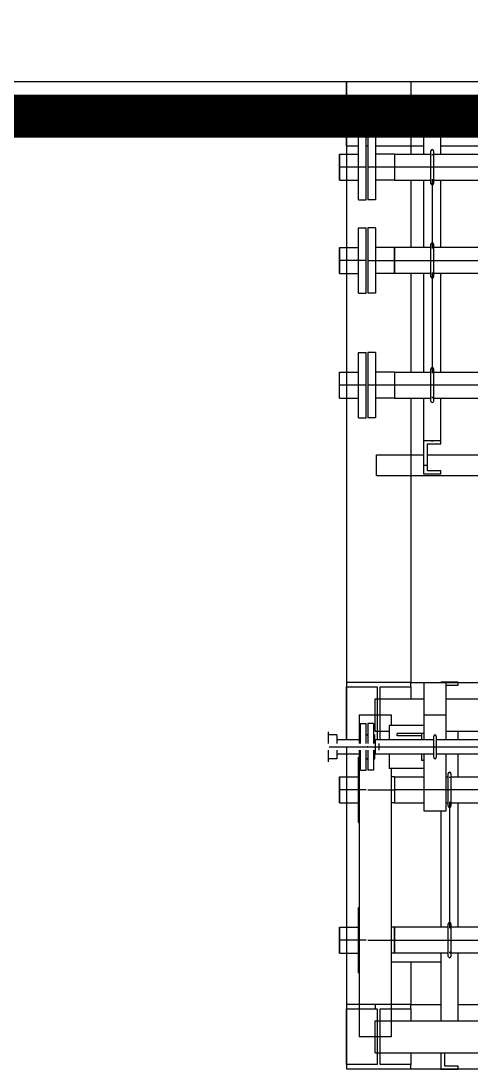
# Model space of a CAD drawing. Header units: inches. Extents: x 517790 to 538444, y 301815 to 302461.
# Drawn here: x 517885.592 to 517886.676, y 302345.551 to 302348.078 of the extents above; entities that cross this region are included whole.
import ezdxf

# ---------------------------------------------------------------- set-up
doc = ezdxf.new("R2010")
doc.units = ezdxf.units.IN
doc.header["$MEASUREMENT"] = 0
doc.linetypes.add('BLAST PROOF PARTITION-EMBED 1_DWG$0$DIVIDE2', pattern=[0.625, 0.25, -0.125, 0, -0.125, 0, -0.125])
doc.layers.add('Layout', color=6, linetype='Continuous', lineweight=15)
for name, color, linetype in [('电气-接地设计-接地线', 3, '接地线'), ('硅胶总平面底图 工艺装置区', 253, 'Continuous'), ('硅胶总平面底图0804', 253, 'Continuous')]:
    doc.layers.add(name, color=color, linetype=linetype)
doc.styles.add('EESLTYPE', font='TXT.shx')
doc.linetypes.add('接地线', pattern='A,500,["/",EESLTYPE,S=200,R=0,X=0,Y=-100],-200,60,-200', length=960)

msp = doc.modelspace()

# ---------------------------------------------------------------- linework, layer by layer
at = {"layer": 'Layout', "color": 9, "lineweight": -3}
msp.add_arc((517885.3168, 302344.7463), 11.9999, 0, 86.22389, dxfattribs=at)
at = {"layer": '电气-接地设计-接地线', "color": 1, "linetype": '接地线', "ltscale": 0.005, "const_width": 0.1033}
msp.add_lwpolyline([(517876.8497, 302347.8488), (517889.9277, 302347.8488)], dxfattribs=at)
at = {"layer": '硅胶总平面底图 工艺装置区', "linetype": 'BLAST PROOF PARTITION-EMBED 1_DWG$0$DIVIDE2', "lineweight": -3, "ltscale": 400}
msp.add_line((517871.7027, 302347.9323), (517894.8488, 302347.9323), dxfattribs=at)
at = {"layer": '硅胶总平面底图 工艺装置区', "color": 253, "linetype": 'Continuous', "lineweight": -3}
for p, q in [((517886.3758, 302347.9323), (517886.5308, 302347.9323)), ((517886.3758, 302347.9323), (517886.3758, 302347.7568)), ((517886.3758, 302347.7773), (517886.3758, 302347.9323)), ((517886.3758, 302347.9323), (517888.7357, 302347.9323)), ((517886.5308, 302347.9323), (517886.5308, 302347.7568)), ((517886.6035, 302347.8942), (517886.5615, 302347.8942)), ((517886.5615, 302347.8942), (517886.5615, 302347.8155)), ((517886.5708, 302347.887), (517886.6035, 302347.887)), ((517886.5708, 302347.8226), (517886.5708, 302347.887)), ((517886.6035, 302347.887), (517886.6035, 302347.8942)), ((517886.4048, 302347.7257), (517886.4048, 302347.8044)), ((517886.4048, 302347.8044), (517886.4229, 302347.8044)), ((517886.4229, 302347.7257), (517886.4229, 302347.8044)), ((517886.4275, 302347.8044), (517886.4275, 302347.7257)), ((517886.4456, 302347.8044), (517886.4275, 302347.8044)), ((517886.4456, 302347.8044), (517886.4456, 302347.7257)), ((517886.5615, 302347.8155), (517886.5815, 302347.8155)), ((517886.5615, 302347.8155), (517886.5615, 302347.7568)), ((517886.5615, 302347.8155), (517886.5815, 302347.8155)), ((517886.6035, 302347.8226), (517886.5708, 302347.8226)), ((517886.5835, 302347.8155), (517886.6035, 302347.8155)), ((517886.5835, 302347.8155), (517886.6035, 302347.8155)), ((517886.6035, 302347.8155), (517886.6035, 302347.8226)), ((517886.6035, 302347.7568), (517886.6035, 302347.8155)), ((517886.3758, 302347.7773), (517886.4048, 302347.7773)), ((517886.4229, 302347.7773), (517886.4275, 302347.7773)), ((517886.4456, 302347.7773), (517886.5615, 302347.7773)), ((517886.6035, 302347.7773), (517887.3202, 302347.7773)), ((517886.3589, 302347.7257), (517886.3589, 302347.7568)), ((517886.3589, 302347.7568), (517886.4048, 302347.7568)), ((517886.3589, 302347.7568), (517886.3589, 302347.6945)), ((517886.3758, 302347.7568), (517886.3758, 302347.6945)), ((517886.4915, 302347.7568), (517886.4456, 302347.7568)), ((517886.4915, 302347.7568), (517886.4915, 302347.7257)), ((517886.4915, 302347.7568), (517886.4915, 302347.6945)), ((517886.4915, 302347.7568), (517886.5794, 302347.7568)), ((517886.5794, 302347.6864), (517886.5794, 302347.7649)), ((517886.5825, 302347.7568), (517886.5825, 302347.7544)), ((517886.5825, 302347.7568), (517886.5825, 302347.7544)), ((517886.5856, 302347.7649), (517886.5856, 302347.6864)), ((517886.5856, 302347.7568), (517887.0331, 302347.7568)), ((517886.4229, 302347.7257), (517886.3589, 302347.7257)), ((517886.3589, 302347.6945), (517886.3589, 302347.7257)), ((517886.4048, 302347.6469), (517886.4048, 302347.7257)), ((517886.4229, 302347.6469), (517886.4229, 302347.7257)), ((517886.4915, 302347.7257), (517886.4275, 302347.7257)), ((517886.4275, 302347.7257), (517886.4275, 302347.6469)), ((517886.4456, 302347.7257), (517886.4456, 302347.6469)), ((517886.4915, 302347.7257), (517886.4915, 302347.6945)), ((517886.5794, 302347.7257), (517886.4915, 302347.7257)), ((517886.5856, 302347.7257), (517886.5794, 302347.7257)), ((517887.0331, 302347.7257), (517886.5856, 302347.7257)), ((517886.3589, 302347.6945), (517886.4048, 302347.6945)), ((517886.3758, 302347.6945), (517886.3758, 302347.5325)), ((517886.4915, 302347.6945), (517886.4456, 302347.6945)), ((517886.4915, 302347.6945), (517886.5794, 302347.6945)), ((517886.5308, 302347.6945), (517886.5308, 302347.5325)), ((517886.5615, 302347.6945), (517886.5615, 302347.5325)), ((517886.5825, 302347.697), (517886.5825, 302347.6945)), ((517886.5825, 302347.697), (517886.5825, 302347.53)), ((517886.5856, 302347.6945), (517887.0331, 302347.6945)), ((517886.6035, 302347.5325), (517886.6035, 302347.6945)), ((517886.4048, 302347.6469), (517886.4229, 302347.6469)), ((517886.4456, 302347.6469), (517886.4275, 302347.6469)), ((517886.4048, 302347.5013), (517886.4048, 302347.58)), ((517886.4048, 302347.58), (517886.4229, 302347.58)), ((517886.4229, 302347.5013), (517886.4229, 302347.58)), ((517886.4275, 302347.58), (517886.4275, 302347.5013)), ((517886.4456, 302347.58), (517886.4275, 302347.58)), ((517886.4456, 302347.58), (517886.4456, 302347.5013)), ((517886.3589, 302347.5325), (517886.3589, 302347.4701)), ((517886.3589, 302347.5013), (517886.3589, 302347.5325)), ((517886.3589, 302347.5325), (517886.4048, 302347.5325)), ((517886.3758, 302347.5325), (517886.3758, 302347.4701)), ((517886.4915, 302347.5325), (517886.4456, 302347.5325)), ((517886.4915, 302347.4701), (517886.4915, 302347.5325)), ((517886.5794, 302347.5325), (517886.4915, 302347.5325)), ((517886.4915, 302347.5325), (517886.4915, 302347.5013)), ((517886.5794, 302347.462), (517886.5794, 302347.5406)), ((517886.5825, 302347.5325), (517886.5825, 302347.53)), ((517886.5856, 302347.5406), (517886.5856, 302347.462)), ((517887.2271, 302347.5325), (517886.5856, 302347.5325)), ((517886.4229, 302347.5013), (517886.3589, 302347.5013)), ((517886.3589, 302347.4701), (517886.3589, 302347.5013)), ((517886.4048, 302347.4226), (517886.4048, 302347.5013)), ((517886.4229, 302347.4226), (517886.4229, 302347.5013)), ((517886.4275, 302347.5013), (517886.4915, 302347.5013)), ((517886.4275, 302347.5013), (517886.4275, 302347.4226)), ((517886.4456, 302347.5013), (517886.4456, 302347.4226)), ((517886.4915, 302347.5013), (517886.5794, 302347.5013)), ((517886.4915, 302347.5013), (517886.4915, 302347.4701)), ((517886.5794, 302347.5013), (517886.5856, 302347.5013)), ((517886.5856, 302347.5013), (517887.2271, 302347.5013)), ((517886.3589, 302347.4701), (517886.4048, 302347.4701)), ((517886.3758, 302347.4701), (517886.3758, 302347.2325)), ((517886.4915, 302347.4701), (517886.4456, 302347.4701)), ((517886.5794, 302347.4701), (517886.4915, 302347.4701)), ((517886.5308, 302347.4701), (517886.5308, 302347.2325)), ((517886.5615, 302347.4701), (517886.5615, 302347.2325)), ((517886.5825, 302347.4726), (517886.5825, 302347.4701)), ((517886.5825, 302347.4726), (517886.5825, 302347.2301)), ((517887.2271, 302347.4701), (517886.5856, 302347.4701)), ((517886.6035, 302347.2325), (517886.6035, 302347.4701)), ((517886.4048, 302347.4226), (517886.4229, 302347.4226)), ((517886.4456, 302347.4226), (517886.4275, 302347.4226)), ((517886.4048, 302347.2014), (517886.4048, 302347.2801)), ((517886.4048, 302347.2801), (517886.4229, 302347.2801)), ((517886.4229, 302347.2014), (517886.4229, 302347.2801)), ((517886.4275, 302347.2801), (517886.4275, 302347.2014)), ((517886.4456, 302347.2801), (517886.4275, 302347.2801)), ((517886.4456, 302347.2801), (517886.4456, 302347.2014)), ((517886.3589, 302347.1702), (517886.3589, 302347.2325)), ((517886.3589, 302347.2014), (517886.3589, 302347.2325)), ((517886.3589, 302347.2325), (517886.4048, 302347.2325)), ((517886.3758, 302347.2325), (517886.3758, 302347.1702)), ((517886.4915, 302347.2325), (517886.4456, 302347.2325)), ((517886.4915, 302347.2325), (517886.4915, 302347.1702)), ((517886.4915, 302347.2325), (517886.5794, 302347.2325)), ((517886.4915, 302347.2325), (517886.4915, 302347.2014)), ((517886.5794, 302347.1621), (517886.5794, 302347.2406)), ((517886.5825, 302347.2325), (517886.5825, 302347.2301)), ((517886.5856, 302347.2406), (517886.5856, 302347.1621)), ((517886.5856, 302347.2325), (517887.3919, 302347.2325)), ((517886.4229, 302347.2014), (517886.3589, 302347.2014)), ((517886.3589, 302347.1702), (517886.3589, 302347.2014)), ((517886.4048, 302347.1226), (517886.4048, 302347.2014)), ((517886.4229, 302347.1226), (517886.4229, 302347.2014)), ((517886.4915, 302347.2014), (517886.4275, 302347.2014)), ((517886.4275, 302347.2014), (517886.4275, 302347.1226)), ((517886.4456, 302347.2014), (517886.4456, 302347.1226)), ((517886.5794, 302347.2014), (517886.4915, 302347.2014)), ((517886.4915, 302347.2014), (517886.4915, 302347.1702)), ((517886.5856, 302347.2014), (517886.5794, 302347.2014)), ((517887.3919, 302347.2014), (517886.5856, 302347.2014)), ((517886.3589, 302347.1702), (517886.4048, 302347.1702)), ((517886.3758, 302347.1702), (517886.3758, 302346.4857)), ((517886.4915, 302347.1702), (517886.4456, 302347.1702)), ((517886.4915, 302347.1702), (517886.5794, 302347.1702)), ((517886.5308, 302347.1702), (517886.5308, 302346.4857)), ((517886.5615, 302347.1702), (517886.5615, 302347.0669)), ((517886.5825, 302347.1727), (517886.5825, 302347.1702)), ((517886.5825, 302347.1727), (517886.5825, 302347.1702)), ((517886.5856, 302347.1702), (517887.3919, 302347.1702)), ((517886.6035, 302347.0669), (517886.6035, 302347.1702)), ((517886.4048, 302347.1226), (517886.4229, 302347.1226)), ((517886.4456, 302347.1226), (517886.4275, 302347.1226)), ((517886.5615, 302347.0669), (517886.5615, 302346.9881)), ((517886.5815, 302347.0669), (517886.5615, 302347.0669)), ((517886.5815, 302347.0669), (517886.5615, 302347.0669)), ((517886.5708, 302346.9953), (517886.5708, 302347.0597)), ((517886.5708, 302347.0597), (517886.6035, 302347.0597)), ((517886.6035, 302347.0669), (517886.5835, 302347.0669)), ((517886.6035, 302347.0669), (517886.5835, 302347.0669)), ((517886.6035, 302347.0597), (517886.6035, 302347.0669)), ((517886.4485, 302346.9836), (517886.4485, 302347.0332)), ((517886.4485, 302347.0332), (517886.5615, 302347.0332)), ((517886.5708, 302347.0332), (517886.9302, 302347.0332)), ((517886.5615, 302347.0084), (517886.5708, 302347.0084)), ((517886.6035, 302346.9953), (517886.5708, 302346.9953)), ((517886.6035, 302346.9881), (517886.6035, 302346.9953)), ((517886.4485, 302346.9836), (517886.9269, 302346.9836)), ((517886.5615, 302346.9881), (517886.6035, 302346.9881)), ((517886.3758, 302346.4857), (517886.3758, 302346.4753)), ((517886.5308, 302346.4857), (517886.3758, 302346.4857)), ((517886.3758, 302346.4753), (517886.4497, 302346.4753)), ((517886.3758, 302346.4753), (517886.3758, 302346.3479)), ((517886.3758, 302346.3479), (517886.3758, 302346.4753)), ((517886.4497, 302346.4753), (517886.4497, 302346.3479)), ((517886.4569, 302346.4753), (517886.5308, 302346.4753)), ((517886.4569, 302346.3479), (517886.4569, 302346.4753)), ((517886.5308, 302346.4753), (517886.5308, 302346.4857)), ((517886.5308, 302346.4857), (517886.5634, 302346.4857)), ((517886.5308, 302346.4753), (517886.5308, 302346.4463)), ((517886.5634, 302346.3479), (517886.5634, 302346.4857)), ((517886.5634, 302346.4857), (517886.615, 302346.4857)), ((517886.6033, 302346.4863), (517886.6033, 302346.4857)), ((517886.6233, 302346.4863), (517886.6033, 302346.4863)), ((517886.615, 302346.4857), (517886.615, 302346.3479)), ((517886.615, 302346.4857), (517886.6453, 302346.4857)), ((517886.615, 302346.4791), (517886.6453, 302346.4791)), ((517886.6453, 302346.4863), (517886.6254, 302346.4863)), ((517886.6453, 302346.4791), (517886.6453, 302346.4863)), ((517886.6453, 302346.4857), (517886.9269, 302346.4857)), ((517886.4449, 302346.3688), (517886.4449, 302346.4463)), ((517886.4449, 302346.4463), (517886.5634, 302346.4463)), ((517886.615, 302346.4463), (517888.1134, 302346.4463)), ((517886.4061, 302346.4076), (517886.4836, 302346.4076)), ((517886.4061, 302346.4076), (517886.4061, 302346.3479)), ((517886.4097, 302346.3384), (517886.4097, 302346.3865)), ((517886.4097, 302346.3865), (517886.4229, 302346.3865)), ((517886.4229, 302346.3384), (517886.4229, 302346.3865)), ((517886.4275, 302346.3865), (517886.4275, 302346.3384)), ((517886.4407, 302346.3865), (517886.4275, 302346.3865)), ((517886.4407, 302346.3865), (517886.4407, 302346.3384)), ((517886.4836, 302346.4076), (517886.4836, 302346.3818)), ((517886.5634, 302346.4076), (517886.615, 302346.4076)), ((517886.3324, 302346.3487), (517886.3324, 302346.3668)), ((517886.4449, 302346.3688), (517886.4786, 302346.3688)), ((517886.4786, 302346.3818), (517886.4786, 302346.3479)), ((517886.5634, 302346.3818), (517886.4786, 302346.3818)), ((517886.5572, 302346.3632), (517886.4983, 302346.3632)), ((517886.4983, 302346.357), (517886.4983, 302346.3632)), ((517886.5634, 302346.3632), (517886.5572, 302346.3632)), ((517886.5572, 302346.3479), (517886.5572, 302346.3632)), ((517886.5572, 302346.357), (517886.5572, 302346.3632)), ((517886.5634, 302346.3479), (517886.5634, 302346.3632)), ((517886.615, 302346.3688), (517888.0286, 302346.3688)), ((517886.6453, 302346.3479), (517886.6453, 302346.3688)), ((517886.3524, 302346.3594), (517886.3324, 302346.3594)), ((517886.3324, 302346.3384), (517886.3324, 302346.3487)), ((517886.3524, 302346.3594), (517886.3524, 302346.3384)), ((517886.4066, 302346.3479), (517886.3524, 302346.3479)), ((517886.4066, 302346.3594), (517886.4066, 302346.3384)), ((517886.4097, 302346.3594), (517886.4066, 302346.3594)), ((517886.4229, 302346.3594), (517886.4275, 302346.3594)), ((517886.4275, 302346.3594), (517886.4229, 302346.3594)), ((517886.4407, 302346.3594), (517886.4438, 302346.3594)), ((517886.4438, 302346.3384), (517886.4438, 302346.3594)), ((517886.5861, 302346.3479), (517886.4438, 302346.3479)), ((517886.4449, 302346.3479), (517886.4449, 302346.3134)), ((517886.4542, 302346.3384), (517886.4542, 302346.3307)), ((517886.5572, 302346.357), (517886.4983, 302346.357)), ((517886.5861, 302346.3048), (517886.5861, 302346.3565)), ((517886.5923, 302346.3565), (517886.5923, 302346.3048)), ((517888.1361, 302346.3479), (517886.5923, 302346.3479)), ((517886.3324, 302346.3126), (517886.3324, 302346.3229)), ((517886.3324, 302346.2946), (517886.3324, 302346.3126)), ((517886.3343, 302346.3307), (517886.4247, 302346.3307)), ((517886.3524, 302346.3229), (517886.3524, 302346.3019)), ((517886.4066, 302346.3134), (517886.3524, 302346.3134)), ((517886.3758, 302346.3307), (517886.3758, 302346.3134)), ((517886.3758, 302346.3134), (517886.3758, 302346.2585)), ((517886.4061, 302346.3134), (517886.4061, 302345.6328)), ((517886.4066, 302346.3229), (517886.4066, 302346.3019)), ((517886.4097, 302346.2749), (517886.4097, 302346.3229)), ((517886.4229, 302346.3307), (517886.4247, 302346.3307)), ((517886.4229, 302346.2749), (517886.4229, 302346.3229)), ((517886.4275, 302346.3307), (517886.4257, 302346.3307)), ((517886.4257, 302346.3307), (517886.4542, 302346.3307)), ((517886.4275, 302346.3229), (517886.4275, 302346.2749)), ((517886.4407, 302346.3229), (517886.4407, 302346.2749)), ((517886.4438, 302346.3019), (517886.4438, 302346.3229)), ((517886.5861, 302346.3134), (517886.4438, 302346.3134)), ((517886.4542, 302346.3307), (517886.4542, 302346.3229)), ((517886.4542, 302346.3307), (517886.5861, 302346.3307)), ((517886.4786, 302346.3134), (517886.4786, 302346.2785)), ((517886.5572, 302346.2981), (517886.5572, 302346.3134)), ((517886.5634, 302346.2981), (517886.5634, 302346.3134)), ((517886.5634, 302346.1757), (517886.5634, 302346.3134)), ((517886.5861, 302346.3307), (517886.5923, 302346.3307)), ((517886.5923, 302346.3307), (517888.1361, 302346.3307)), ((517888.1361, 302346.3134), (517886.5923, 302346.3134)), ((517886.615, 302346.3134), (517886.615, 302346.1757)), ((517886.6453, 302346.2585), (517886.6453, 302346.3134)), ((517886.3524, 302346.3019), (517886.3324, 302346.3019)), ((517886.4048, 302346.2273), (517886.4048, 302346.3061)), ((517886.4048, 302346.3061), (517886.4061, 302346.3061)), ((517886.4097, 302346.3019), (517886.4066, 302346.3019)), ((517886.4229, 302346.3019), (517886.4275, 302346.3019)), ((517886.4275, 302346.3019), (517886.4229, 302346.3019)), ((517886.4407, 302346.3019), (517886.4438, 302346.3019)), ((517886.5634, 302346.2981), (517886.5572, 302346.2981)), ((517886.4097, 302346.2749), (517886.4229, 302346.2749)), ((517886.4407, 302346.2749), (517886.4275, 302346.2749)), ((517886.5634, 302346.2785), (517886.4786, 302346.2785)), ((517886.4836, 302346.2785), (517886.4836, 302345.6328)), ((517886.6212, 302346.1881), (517886.6212, 302346.2666)), ((517886.6274, 302346.2666), (517886.6274, 302346.1881)), ((517886.3589, 302346.2585), (517886.3589, 302346.1962)), ((517886.3589, 302346.2273), (517886.3589, 302346.2585)), ((517886.3589, 302346.2585), (517886.4048, 302346.2585)), ((517886.3758, 302346.2585), (517886.3758, 302346.1962)), ((517886.4915, 302346.2585), (517886.4836, 302346.2585)), ((517886.4915, 302346.2585), (517886.4915, 302346.1962)), ((517886.4915, 302346.2585), (517886.5634, 302346.2585)), ((517886.4915, 302346.2585), (517886.4915, 302346.2273)), ((517886.615, 302346.2585), (517886.6212, 302346.2585)), ((517886.6243, 302346.2585), (517886.6243, 302346.256)), ((517886.6243, 302346.2585), (517886.6243, 302346.256)), ((517886.6274, 302346.2585), (517887.9504, 302346.2585)), ((517886.4061, 302346.2273), (517886.3589, 302346.2273)), ((517886.3589, 302346.1962), (517886.3589, 302346.2273)), ((517886.4048, 302346.1486), (517886.4048, 302346.2273)), ((517886.4229, 302346.2273), (517886.4061, 302346.2273)), ((517886.4275, 302346.2273), (517886.4836, 302346.2273)), ((517886.4836, 302346.2273), (517886.4915, 302346.2273)), ((517886.5634, 302346.2273), (517886.4915, 302346.2273)), ((517886.4915, 302346.2273), (517886.4915, 302346.1962)), ((517886.615, 302346.2273), (517886.5634, 302346.2273)), ((517886.6212, 302346.2273), (517886.615, 302346.2273)), ((517886.6274, 302346.2273), (517886.6212, 302346.2273)), ((517887.2993, 302346.2273), (517886.6274, 302346.2273)), ((517886.3589, 302346.1962), (517886.4048, 302346.1962)), ((517886.3758, 302346.1962), (517886.3758, 302345.8969)), ((517886.4915, 302346.1962), (517886.4836, 302346.1962)), ((517886.4915, 302346.1962), (517886.5634, 302346.1962)), ((517886.615, 302346.1962), (517886.6212, 302346.1962)), ((517886.6243, 302346.1986), (517886.6243, 302346.1962)), ((517886.6243, 302346.1986), (517886.6243, 302345.8944)), ((517886.6274, 302346.1962), (517886.8429, 302346.1962)), ((517886.6453, 302345.8969), (517886.6453, 302346.1962)), ((517886.615, 302346.1757), (517886.5634, 302346.1757)), ((517886.6033, 302346.1757), (517886.6033, 302345.8969)), ((517886.4048, 302346.1486), (517886.4061, 302346.1486)), ((517886.4048, 302345.8657), (517886.4048, 302345.9444)), ((517886.4048, 302345.9444), (517886.4061, 302345.9444)), ((517886.3589, 302345.8969), (517886.3589, 302345.8345)), ((517886.3589, 302345.8657), (517886.3589, 302345.8969)), ((517886.3589, 302345.8969), (517886.4048, 302345.8969)), ((517886.3758, 302345.8969), (517886.3758, 302345.8345)), ((517886.4915, 302345.8969), (517886.4836, 302345.8969)), ((517886.4915, 302345.8969), (517886.4915, 302345.8657)), ((517886.4915, 302345.8345), (517886.4915, 302345.8969)), ((517886.6212, 302345.8969), (517886.4915, 302345.8969)), ((517886.6212, 302345.8264), (517886.6212, 302345.9049)), ((517886.6243, 302345.8969), (517886.6243, 302345.8944)), ((517886.6274, 302345.9049), (517886.6274, 302345.8264)), ((517886.8088, 302345.8969), (517886.6274, 302345.8969)), ((517886.4061, 302345.8657), (517886.3589, 302345.8657)), ((517886.3589, 302345.8345), (517886.3589, 302345.8657)), ((517886.4048, 302345.7869), (517886.4048, 302345.8657)), ((517886.4229, 302345.8657), (517886.4061, 302345.8657)), ((517886.4275, 302345.8657), (517886.4836, 302345.8657)), ((517886.4836, 302345.8657), (517886.4915, 302345.8657)), ((517886.4915, 302345.8657), (517886.4915, 302345.8345)), ((517886.4915, 302345.8657), (517886.6212, 302345.8657)), ((517886.6212, 302345.8657), (517886.6274, 302345.8657)), ((517886.6274, 302345.8657), (517886.8088, 302345.8657)), ((517886.3589, 302345.8345), (517886.4048, 302345.8345)), ((517886.3758, 302345.8345), (517886.3758, 302345.7107)), ((517886.4915, 302345.8345), (517886.4836, 302345.8345)), ((517886.6212, 302345.8345), (517886.4915, 302345.8345)), ((517886.6033, 302345.8345), (517886.6033, 302345.6715)), ((517886.6243, 302345.837), (517886.6243, 302345.8345)), ((517886.6243, 302345.837), (517886.6243, 302345.8345)), ((517886.8088, 302345.8345), (517886.6274, 302345.8345)), ((517886.6453, 302345.6715), (517886.6453, 302345.8345)), ((517886.6033, 302345.8121), (517886.4836, 302345.8121)), ((517886.6033, 302345.8121), (517886.4836, 302345.8121)), ((517886.5308, 302345.8121), (517886.5308, 302345.7107)), ((517886.4048, 302345.7869), (517886.4061, 302345.7869)), ((517886.5308, 302345.7107), (517886.3758, 302345.7107)), ((517886.3758, 302345.7107), (517886.3758, 302345.7004)), ((517886.4449, 302345.7107), (517886.4449, 302345.7004)), ((517886.5308, 302345.7107), (517886.6033, 302345.7107)), ((517886.5308, 302345.7004), (517886.5308, 302345.7107)), ((517886.6453, 302345.7107), (517886.9362, 302345.7107)), ((517886.3758, 302345.566), (517886.3758, 302345.7004)), ((517886.3758, 302345.7004), (517886.3758, 302345.566)), ((517886.3758, 302345.7004), (517886.4497, 302345.7004)), ((517886.4497, 302345.7004), (517886.4497, 302345.566)), ((517886.4569, 302345.7004), (517886.5308, 302345.7004)), ((517886.4569, 302345.566), (517886.4569, 302345.7004)), ((517886.5308, 302345.7004), (517886.5308, 302345.6715)), ((517886.4449, 302345.6715), (517890.7419, 302345.6715)), ((517886.4449, 302345.594), (517886.4449, 302345.6715)), ((517886.4836, 302345.6328), (517886.4061, 302345.6328)), ((517886.4449, 302345.594), (517890.7419, 302345.594)), ((517886.5308, 302345.594), (517886.5308, 302345.566)), ((517886.6033, 302345.594), (517886.6033, 302345.5551)), ((517886.6127, 302345.5622), (517886.6127, 302345.594)), ((517886.3758, 302345.566), (517886.3758, 302345.5557)), ((517886.4497, 302345.566), (517886.3758, 302345.566)), ((517886.3758, 302345.5557), (517886.5308, 302345.5557)), ((517886.5308, 302345.566), (517886.4569, 302345.566)), ((517886.5308, 302345.5557), (517886.5308, 302345.566)), ((517886.5308, 302345.5557), (517886.6033, 302345.5557)), ((517886.6033, 302345.5557), (517886.6453, 302345.5557)), ((517886.6033, 302345.5551), (517886.6233, 302345.5551)), ((517886.6453, 302345.5622), (517886.6127, 302345.5622)), ((517886.6254, 302345.5551), (517886.6453, 302345.5551)), ((517886.6453, 302345.5551), (517886.6453, 302345.5622)), ((517886.6453, 302345.5557), (517887.5986, 302345.5557))]:
    msp.add_line(p, q, dxfattribs=at)
for centre in [(517886.5825, 302347.8155), (517886.5825, 302347.0669), (517886.6243, 302346.4863), (517886.6243, 302345.5551)]:
    msp.add_circle(centre, 0.00103, dxfattribs=at)
for centre, radius, start, end in [((517886.5825, 302347.8942), 0.00103, 0, 180), ((517886.5825, 302347.7649), 0.0031, 0, 180), ((517886.5825, 302347.6864), 0.0031, 180, 0), ((517886.5825, 302347.5406), 0.0031, 0, 180), ((517886.5825, 302347.462), 0.0031, 180, 0), ((517886.5825, 302347.2406), 0.0031, 0, 180), ((517886.5825, 302347.1621), 0.0031, 180, 0), ((517886.5825, 302346.9881), 0.00103, 180, 0), ((517886.5892, 302346.3565), 0.0031, 0, 180), ((517886.5892, 302346.3048), 0.0031, 180, 0), ((517886.6243, 302346.2666), 0.0031, 0, 180), ((517886.6243, 302346.1881), 0.0031, 180, 0), ((517886.6243, 302345.9049), 0.0031, 0, 180), ((517886.6243, 302345.8264), 0.0031, 180, 0)]:
    msp.add_arc(centre, radius, start, end, dxfattribs=at)
at = {"layer": '硅胶总平面底图0804', "color": 253, "linetype": 'Continuous', "lineweight": 20}
for p, q in [((517894.8488, 302347.9323), (517871.7024, 302347.9323)), ((517880.2289, 302347.9323), (517886.6186, 302347.9323))]:
    msp.add_line(p, q, dxfattribs=at)

doc.saveas('drawing.dxf')
